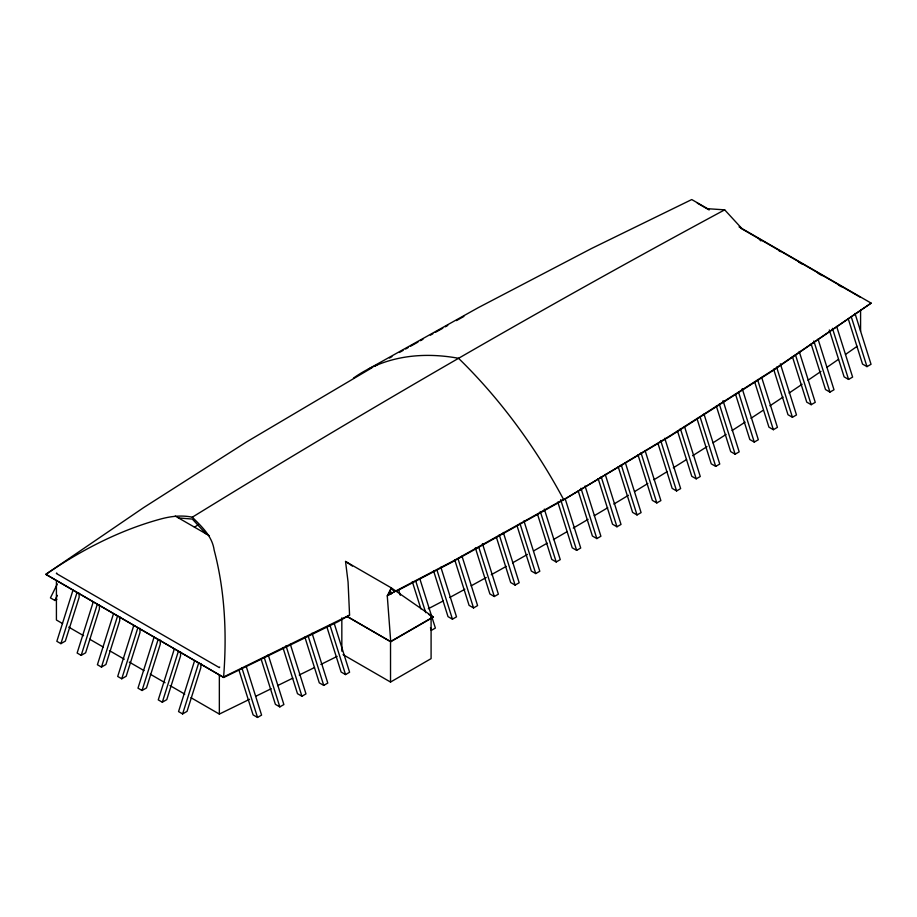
<?xml version="1.0" encoding="UTF-8"?>
<svg xmlns="http://www.w3.org/2000/svg" width="917" height="917" viewBox="0 0 917 917"><rect width="100%" height="100%" fill="white"/><g stroke="black" fill="none" stroke-linecap="round" stroke-linejoin="round"><path stroke-width="1.38" d="M72.913 590.365L56.843 641.315L60.9 643.654L65.336 641.098L79.137 597.357L79.137 593.219M60.9 643.654L76.971 592.714M93.19 602.079L77.131 653.03L81.189 655.368L85.625 652.801L99.414 609.071L99.414 604.933M81.189 655.368L97.248 604.418M113.479 613.794L97.408 664.733L101.466 667.083L105.913 664.516L119.703 620.775L119.703 616.648M101.466 667.083L117.536 616.132M133.767 625.497L117.697 676.448L121.755 678.786L126.191 676.23L139.992 632.489L139.992 628.351M121.755 678.786L137.825 627.847M154.045 637.212L137.986 688.163L142.043 690.501L146.479 687.945L160.269 644.204L160.269 640.066M142.043 690.501L158.102 639.55M174.333 648.927L158.263 699.877L162.32 702.216L166.768 699.648L180.557 655.919L180.557 651.781M162.32 702.216L178.391 651.265M194.622 660.63L178.551 711.581L182.609 713.93L187.045 711.363L200.846 667.622L200.846 663.495M182.609 713.93L198.68 662.98M388.086 595.385L391.33 587.889L345.537 561.445L348.07 582.02L349.572 615.112L338.362 621.531L223.794 677.48L45.85 574.34L143.637 507.605L246.684 441.845L372.084 367.706M57.324 583.991L50.435 597.884L55.02 600.532M57.393 595.374L54.871 600.452L56.9 599.282M347.554 616.66L390.734 641.717L387.272 595.855L391.33 587.889L433.374 617.095L390.734 641.717L347.509 616.751M56.716 572.965L56.418 573.538L219.346 667.61L219.702 667.072M396.006 591.419L452.241 562.041L562.614 500.407L670.316 435.621L773.363 369.86L871.15 303.126L739.056 226.866M760.938 240.919L759.287 239.337M871.15 303.126L772.412 370.938L669.376 436.675L562.614 500.407M223.794 677.48L45.85 574.34C80.96 550.246 119.233 530.335 160.452 519.091C170.86 516.225 181.658 514.987 192.318 517.199C366.777 409.681 544.24 307 724.682 209.844L741.75 228.413M387.272 595.855L395.387 591.167M238.993 670.201L253.092 714.893L257.528 717.449L261.586 715.111L246.18 666.269M431.999 617.611L390.596 641.51L390.527 640.421L390.527 682.053L431.093 658.624L431.093 615.525M848.168 318.531L862.53 364.072L866.978 366.628L871.035 364.29L854.988 313.431M260.944 658.566L275.387 704.336L279.823 706.904L283.88 704.554L268.177 654.749M829.335 329.971L844.11 376.853L848.557 379.42L852.615 377.082L836.636 326.429M282.929 647.528L297.486 693.676L301.922 696.244L305.98 693.894L290.322 644.238M811.144 344.001L825.506 389.542L829.954 392.098L834 389.759L818.033 339.095M304.88 637.12L319.288 682.844L323.735 685.412L327.793 683.062L312.067 633.2M792.38 356.587L806.742 402.127L811.19 404.695L815.247 402.345L799.2 351.463M326.819 626.724L341.101 672.012L345.537 674.58L349.595 672.23L334.235 623.514M773.627 369.173L787.99 414.713L792.426 417.281L796.483 414.942L780.367 363.831M754.565 381.61L768.927 427.139L773.363 429.706L777.421 427.356L761.683 377.437M735.457 393.989L749.819 439.53L754.267 442.097L758.325 439.747L742.22 388.705M716.326 406.082L730.689 451.623L735.136 454.19L739.182 451.852L723.054 400.672M696.954 418.484L711.248 463.83L715.696 466.386L719.753 464.048L703.969 414.003M433.603 570.936L448.012 616.625L452.448 619.181L456.506 616.843L440.848 567.176M677.445 430.864L691.773 476.278L696.209 478.846L700.267 476.508L684.495 426.497M454.706 559.76L469.091 605.369L473.539 607.937L477.585 605.587L461.985 556.115M658.016 443.576L672.15 488.371L676.586 490.939L680.643 488.601L664.768 438.269M475.35 547.873L489.884 593.952L494.32 596.52L498.378 594.17L482.445 543.643M638.026 454.912L652.365 500.384L656.813 502.94L660.87 500.602L645.064 450.488M496.361 537.144L510.677 582.536L515.113 585.092L519.171 582.753L503.307 532.433M618.23 466.845L632.592 512.385L637.028 514.953L641.086 512.603L625.348 462.707M516.982 525.59L531.31 571.027L535.746 573.583L539.804 571.245L523.939 520.936M598.159 478.674L612.522 524.215L616.958 526.782L621.015 524.444L605.231 474.387M537.637 514.632L551.759 559.404L556.206 561.972L560.264 559.634L544.331 509.107M578.226 491.076L592.405 536.021L596.841 538.588L600.899 536.25L585.046 485.976M557.811 502.126L572.219 547.793L576.655 550.36L580.713 548.022L565.159 498.71M368.29 369.07L478.193 307.699L591.58 248.473L691.75 199.551L709.437 209.752M374.572 366.33L377.047 364.943M389.461 358.008L391.937 356.621M399.376 352.472L403.102 350.397M405.589 349.01L408.065 347.623M410.552 346.236L417.992 342.075M420.467 340.688L422.955 339.313M430.394 335.152L432.881 333.765M435.357 332.378L442.796 328.229M445.284 326.842L447.76 325.455M456.448 320.606L463.887 316.445M349.572 615.112L223.61 676.975C226.935 634.518 225.032 591.419 214.154 550.097C212.194 536.067 201.774 526.702 192.318 517.199M388.258 594.904L391.995 592.944L391.192 593.929M394.493 591.637L453.113 561.021L563.519 499.364A351.819 203.127 60 0 0 458.5 358.272A351.819 203.127 60 0 0 353.481 378.102M337.181 656.377L320.858 664.435M428.273 608.75L443.312 600.899M190.965 697.688L219.346 714.079L249.584 699.293M255.958 696.186L271.226 688.713M277.587 685.607L292.855 678.133M299.229 675.015L314.497 667.553M707.615 208.709L724.682 209.844M178.494 517.933L192.318 519.068L206.142 533.9M697.298 203.127L708.761 209.741M860.284 297.223L740.856 228.276M778.567 250.456L780.596 251.625M798.845 262.17L801.894 263.924M818.113 273.3L822.171 275.639M838.402 285.004L841.451 286.769M390.012 592.05L392.258 593.356L389.885 591.786M428.537 614.298L433.374 617.095M175.25 516.065L209.385 535.769M343.061 654.646L390.527 682.053M62.585 623.571L56.418 620.018L56.418 580.587M68.764 627.136L83.573 635.687M89.74 639.252L103.323 647.093M109.49 650.657L124.299 659.208M129.24 662.063L144.049 670.614M150.228 674.178L165.037 682.729M169.977 685.572L184.787 694.135M345.537 561.445L352.403 566.064M389.656 591.339L391.995 592.944M391.33 588.829L394.574 591.637M851.228 316.674L866.978 366.628M832.441 328.332L848.557 379.42M813.837 340.998L829.954 392.098M795.429 354.719L811.19 404.695M776.596 367.098L792.426 417.281M757.545 379.523L773.363 429.706M738.506 392.132L754.267 442.097M719.341 404.11L735.136 454.19M700.256 417.453L715.696 466.386M680.357 428.583L696.209 478.846M660.687 440.527L676.586 490.939M640.983 452.746L656.813 502.94M621.268 464.965L637.028 514.953M601.139 476.634L616.958 526.782M580.965 488.234L596.841 538.588M560.665 499.639L576.655 550.36M540.296 511.537L556.206 561.972M519.916 523.366L535.746 573.583M499.272 534.863L515.113 585.092M478.846 547.426L494.32 596.52M457.95 558.533L473.539 607.937M436.87 569.766L452.448 619.181M419.78 578.616L435.38 628.065L431.322 630.403L430.463 627.675M415.837 581.309L425.729 612.682M412.329 581.71L420.892 608.854M398.631 589.929L400.305 595.259M329.879 624.913L345.537 674.58M308.135 635.962L323.735 685.412M286.001 645.74L301.922 696.244M264.245 657.512L279.823 706.904M241.836 667.668L257.528 717.449M860.582 310.072L860.582 331.197M341.835 617.863L341.835 651.173M219.346 674.648L219.346 714.079M857.12 346.317A4582.272 2645.545 0 0 1 845.52 354.432M838.528 359.304A4582.272 2645.545 0 0 1 826.836 367.385M820.967 371.408A4582.272 2645.545 0 0 1 808.015 380.257M802.1 384.269A4582.272 2645.545 0 0 1 789.044 393.061M783.084 397.05A4582.272 2645.545 0 0 1 769.936 405.807M762.738 410.564A4582.272 2645.545 0 0 1 750.977 418.278M745.085 422.129A4582.272 2645.545 0 0 1 732.053 430.577M726.115 434.406A4582.272 2645.545 0 0 1 712.99 442.808M707.007 446.625A4582.272 2645.545 0 0 1 692.599 455.738M686.581 459.52A4582.272 2645.545 0 0 1 673.273 467.83M667.209 471.59A4582.272 2645.545 0 0 1 653.901 479.786M647.872 483.488A4582.272 2645.545 0 0 1 634.553 491.604M628.477 495.283A4582.272 2645.545 0 0 1 613.84 504.075M607.73 507.731A4582.272 2645.545 0 0 1 594.227 515.744M588.072 519.377A4582.272 2645.545 0 0 1 573.251 528.066M567.05 531.677A4582.272 2645.545 0 0 1 553.409 539.574M547.243 543.128A4582.272 2645.545 0 0 1 533.648 550.899M527.447 554.43A4582.272 2645.545 0 0 1 512.523 562.855M506.276 566.351A4582.272 2645.545 0 0 1 491.26 574.73M486.239 577.515A4582.272 2645.545 0 0 1 471.132 585.837M464.816 589.287A4582.272 2645.545 0 0 1 449.617 597.552M194.461 527.183A4582.272 2645.545 0 0 1 198.038 524.891"/></g></svg>
